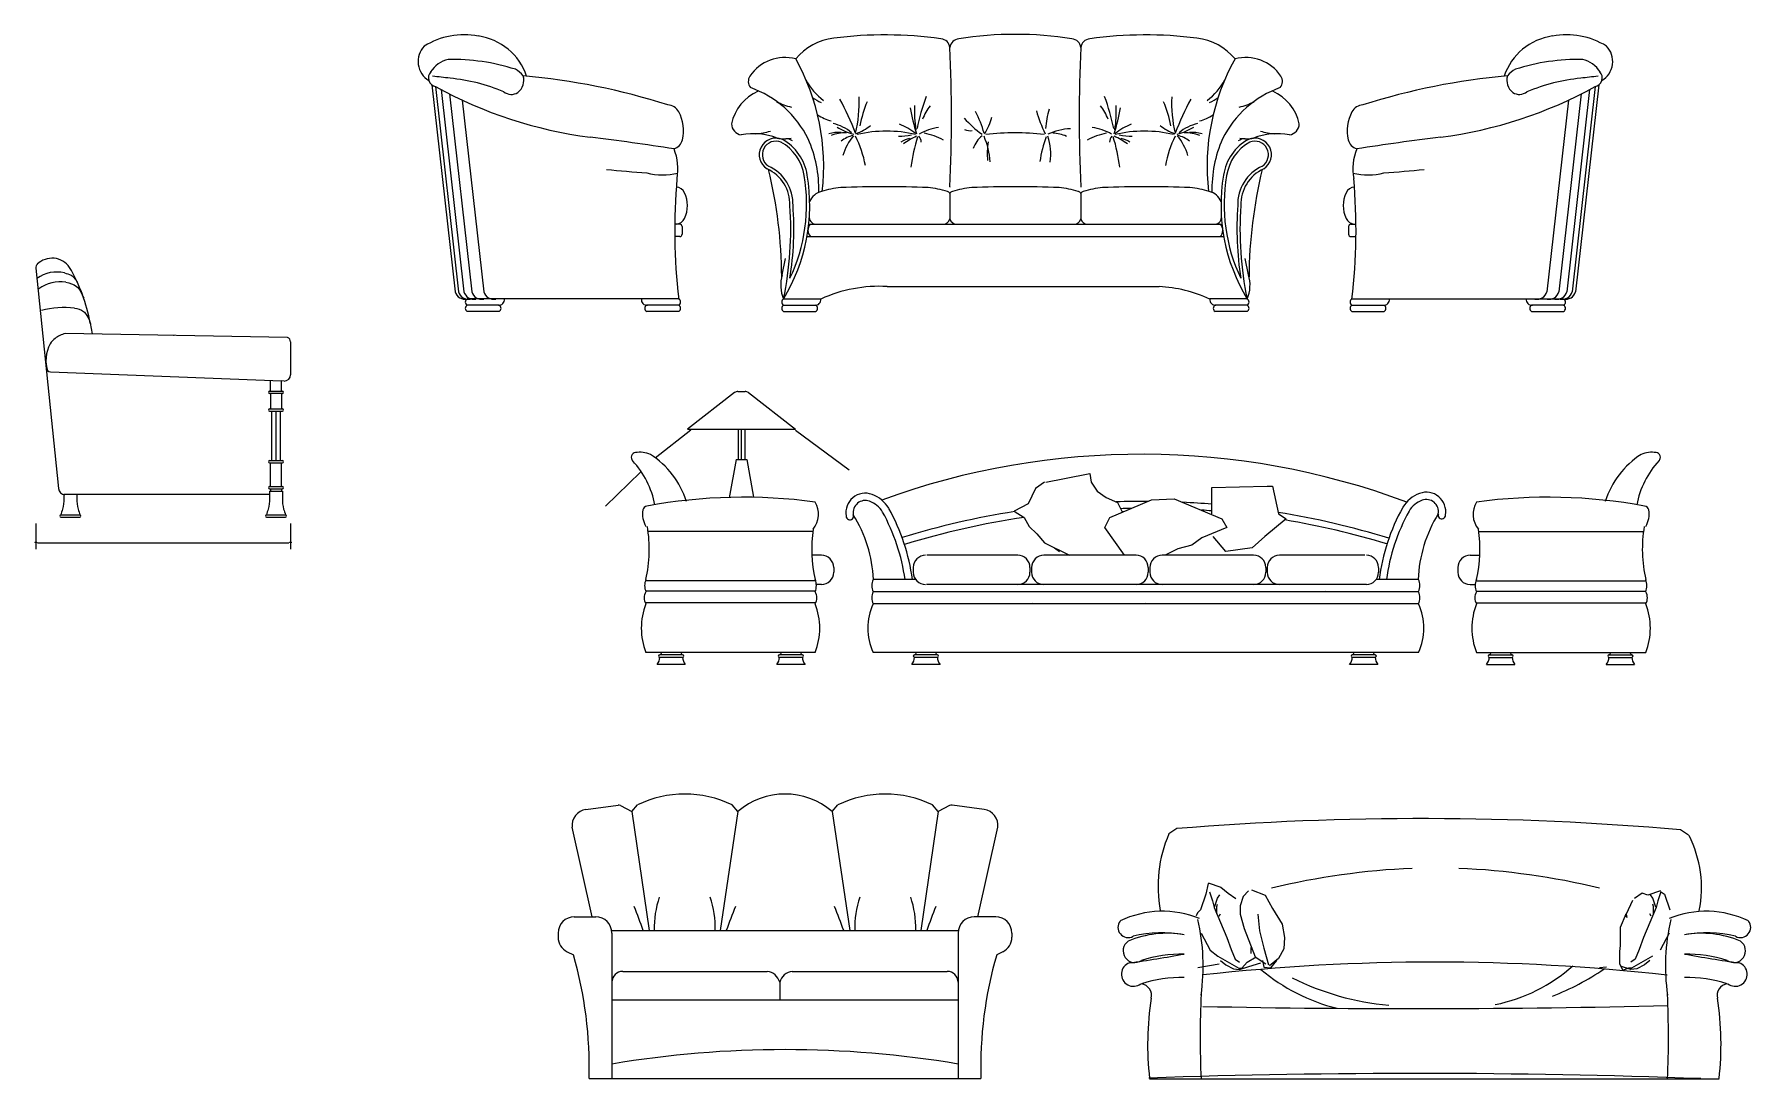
# Model space of a CAD drawing. Header units: inches. Extents: x 11.4 to 53.9, y 10.8 to 35.6.
# Drawn here: x 17.88 to 24.24, y 14.4 to 18.27 of the extents above; entities that cross this region are included whole.
import ezdxf

# ---------------------------------------------------------------- set-up
doc = ezdxf.new("R2010")
doc.units = ezdxf.units.IN
doc.header["$MEASUREMENT"] = 0
doc.layers.add('02', color=2, linetype='Continuous')
doc.layers.add('1', color=1, linetype='Continuous')

msp = doc.modelspace()

# ---------------------------------------------------------------- linework, layer by layer
at = {"layer": '02'}
for p, q in [((19.3544, 18.0838), (19.4409, 17.3173)), ((19.3677, 18.0772), (19.4536, 17.3173)), ((19.3889, 18.066), (19.4734, 17.3173)), ((23.6438, 18.066), (23.5592, 17.3173)), ((23.6649, 18.0772), (23.5791, 17.3173)), ((23.6783, 18.0838), (23.5917, 17.3173)), ((19.4196, 18.0501), (19.5023, 17.3173)), ((19.4673, 18.0269), (19.5475, 17.3173)), ((23.5653, 18.0269), (23.4852, 17.3173)), ((23.6131, 18.0501), (23.5303, 17.3173)), ((21.2738, 17.7064), (21.2738, 17.7045)), ((21.2738, 17.6809), (21.2738, 17.5874)), ((21.7589, 17.7064), (21.7589, 17.7045)), ((21.7589, 17.6809), (21.7589, 17.5874)), ((20.2727, 17.5678), (20.2544, 17.5678)), ((20.2819, 17.5585), (20.2819, 17.5308)), ((20.7561, 17.5678), (22.2766, 17.5678)), ((22.7507, 17.5585), (22.7507, 17.5308)), ((22.76, 17.5678), (22.7783, 17.5678)), ((20.2727, 17.5216), (20.2544, 17.5216)), ((20.7441, 17.5216), (22.2886, 17.5216)), ((22.76, 17.5216), (22.7783, 17.5216)), ((20.6524, 17.3803), (20.6644, 17.4403)), ((22.3803, 17.3803), (22.3683, 17.4403)), ((21.0416, 17.3368), (22.0488, 17.3368)), ((20.2691, 17.2906), (19.4852, 17.2906)), ((19.6039, 17.2675), (19.4852, 17.2675)), ((19.6039, 17.2444), (19.4852, 17.2444)), ((20.2691, 17.2675), (20.1504, 17.2675)), ((20.2691, 17.2444), (20.1504, 17.2444)), ((20.6575, 17.2906), (20.7961, 17.2906)), ((20.6575, 17.2675), (20.7763, 17.2675)), ((20.6575, 17.2444), (20.7763, 17.2444)), ((22.3751, 17.2906), (22.2365, 17.2906)), ((22.3751, 17.2675), (22.2564, 17.2675)), ((22.3751, 17.2444), (22.2564, 17.2444)), ((22.7635, 17.2906), (23.5475, 17.2906)), ((22.7635, 17.2675), (22.8822, 17.2675)), ((22.7635, 17.2444), (22.8822, 17.2444)), ((23.5475, 17.2675), (23.4288, 17.2675)), ((23.4288, 17.2444), (23.5475, 17.2444)), ((20.4763, 16.9438), (20.3017, 16.8089)), ((20.4885, 16.9479), (20.5149, 16.9479)), ((20.5271, 16.9438), (20.7017, 16.8089)), ((20.3144, 16.8047), (20.1821, 16.7008)), ((20.3017, 16.8089), (20.7017, 16.8089)), ((20.4907, 16.6959), (20.4907, 16.8089)), ((20.5017, 16.6959), (20.5017, 16.8089)), ((20.5157, 16.6959), (20.5157, 16.8089)), ((20.7018, 16.8047), (20.9006, 16.6583)), ((20.4817, 16.6959), (20.4566, 16.5536)), ((20.4817, 16.6959), (20.5217, 16.6959)), ((20.5217, 16.6959), (20.5463, 16.5561)), ((20.1272, 16.6497), (19.9983, 16.5233)), ((21.6239, 16.6117), (21.5913, 16.5884)), ((21.6286, 16.6117), (21.6986, 16.6256)), ((21.6986, 16.6256), (21.7919, 16.6443)), ((21.7919, 16.6443), (21.7966, 16.6117)), ((21.7966, 16.6117), (21.8199, 16.579)), ((22.2444, 16.593), (22.4497, 16.5977)), ((22.4497, 16.5977), (22.4684, 16.5977)), ((22.4684, 16.5977), (22.4917, 16.4952)), ((21.5913, 16.5884), (21.5633, 16.5324)), ((21.8199, 16.579), (21.8525, 16.5557)), ((21.8525, 16.5557), (21.8945, 16.5371)), ((21.8665, 16.4812), (22.0205, 16.5464)), ((21.8945, 16.5371), (21.9132, 16.4998)), ((22.0205, 16.5464), (22.1045, 16.5511)), ((22.1045, 16.5511), (22.2818, 16.4765)), ((22.2444, 16.4952), (22.2444, 16.593)), ((21.5633, 16.5324), (21.512, 16.5045)), ((21.512, 16.5045), (21.5493, 16.4812)), ((21.5493, 16.4812), (21.5679, 16.4486)), ((21.8479, 16.4439), (21.8665, 16.4812)), ((21.908, 16.4958), (21.908, 16.4958)), ((22.2818, 16.4765), (22.3004, 16.4439)), ((22.5197, 16.4765), (22.4404, 16.4113)), ((22.4917, 16.4952), (22.5197, 16.4765)), ((23.0865, 16.4908), (23.0865, 16.4908)), ((23.1099, 16.5122), (23.1099, 16.5122)), ((20.7663, 16.4301), (20.155, 16.4301)), ((21.5679, 16.4486), (21.5959, 16.4206)), ((21.5959, 16.4206), (21.6239, 16.388)), ((21.9203, 16.3414), (21.8479, 16.4439)), ((22.2071, 16.4066), (22.1698, 16.3787)), ((22.3004, 16.4439), (22.2071, 16.4066)), ((22.2958, 16.3554), (22.2491, 16.4113)), ((22.4404, 16.4113), (22.3937, 16.3693)), ((23.233, 16.4301), (23.8442, 16.4301)), ((21.6239, 16.388), (21.7172, 16.3414)), ((21.6613, 16.3693), (21.6799, 16.3554)), ((22.1185, 16.3647), (22.0718, 16.3414)), ((22.1698, 16.3787), (22.1185, 16.3647)), ((22.3937, 16.3693), (22.2958, 16.3554)), ((20.7979, 16.3414), (20.7624, 16.3414)), ((20.8432, 16.2964), (20.8432, 16.2784)), ((21.1383, 16.2964), (21.1383, 16.2784)), ((21.5253, 16.3414), (21.1878, 16.3414)), ((21.5703, 16.2964), (21.5703, 16.2784)), ((21.5766, 16.2964), (21.5766, 16.2784)), ((21.9636, 16.3414), (21.6216, 16.3414)), ((22.0086, 16.2964), (22.0086, 16.2784)), ((22.0149, 16.2964), (22.0149, 16.2784)), ((22.3983, 16.3414), (22.0599, 16.3414)), ((22.4442, 16.2964), (22.4442, 16.2784)), ((22.4496, 16.2964), (22.4496, 16.2784)), ((22.8114, 16.3414), (22.4946, 16.3414)), ((22.8618, 16.2955), (22.8618, 16.2775)), ((23.156, 16.2964), (23.156, 16.2784)), ((23.2013, 16.3414), (23.2368, 16.3414)), ((20.7786, 16.2473), (20.1459, 16.2473)), ((20.7982, 16.2334), (20.7789, 16.2334)), ((21.1473, 16.2514), (20.9889, 16.2514)), ((22.8168, 16.2334), (21.1869, 16.2334)), ((22.4283, 16.2415), (22.4283, 16.2415)), ((22.4944, 16.2328), (22.4944, 16.2328)), ((23.0103, 16.2514), (22.8528, 16.2514)), ((23.201, 16.2334), (23.2204, 16.2334)), ((23.2206, 16.2473), (23.8533, 16.2473)), ((20.7765, 16.1651), (20.1454, 16.1651)), ((20.7754, 16.2086), (20.1466, 16.2086)), ((23.0103, 16.2064), (20.9889, 16.2064)), ((23.0103, 16.1614), (20.9889, 16.1614)), ((21.5801, 16.1683), (21.5801, 16.1683)), ((21.9996, 16.1683), (21.9996, 16.1683)), ((22.6669, 16.21), (22.6669, 16.21)), ((23.0088, 16.165), (23.0088, 16.165)), ((23.2227, 16.1651), (23.8538, 16.1651)), ((23.2238, 16.2086), (23.8527, 16.2086)), ((20.7808, 16.1422), (20.7808, 16.1422)), ((23.2185, 16.1422), (23.2185, 16.1422)), ((20.7745, 15.9814), (20.1474, 15.9814)), ((20.2836, 15.9724), (20.199, 15.9724)), ((20.2836, 15.9634), (20.199, 15.9634)), ((20.7271, 15.9724), (20.6425, 15.9724)), ((20.7271, 15.9634), (20.6425, 15.9634)), ((23.0103, 15.9814), (20.9889, 15.9814)), ((21.2274, 15.9724), (21.1428, 15.9724)), ((21.2274, 15.9634), (21.1428, 15.9634)), ((22.8492, 15.9724), (22.7646, 15.9724)), ((22.8492, 15.9634), (22.7646, 15.9634)), ((23.2247, 15.9814), (23.8518, 15.9814)), ((23.2721, 15.9724), (23.3567, 15.9724)), ((23.2721, 15.9634), (23.3567, 15.9634)), ((23.7156, 15.9724), (23.8002, 15.9724)), ((23.7156, 15.9634), (23.8002, 15.9634)), ((20.2935, 15.9364), (20.1891, 15.9364)), ((20.737, 15.9364), (20.6326, 15.9364)), ((21.2373, 15.9364), (21.1329, 15.9364)), ((22.8591, 15.9364), (22.7547, 15.9364)), ((23.2622, 15.9364), (23.3666, 15.9364)), ((23.7057, 15.9364), (23.8101, 15.9364)), ((19.9255, 15.3998), (20.0442, 15.416)), ((20.0533, 15.4143), (20.0948, 15.392)), ((20.0948, 15.392), (20.116, 15.4166)), ((20.0948, 15.392), (20.1602, 14.9518)), ((20.4882, 15.392), (20.4228, 14.9518)), ((20.4882, 15.392), (20.467, 15.4166)), ((20.8376, 15.392), (20.8587, 15.4166)), ((20.8376, 15.392), (20.9029, 14.9518)), ((21.2309, 15.392), (21.1655, 14.9518)), ((21.2309, 15.392), (21.2098, 15.4166)), ((21.2725, 15.4143), (21.2309, 15.392)), ((21.4003, 15.3998), (21.2816, 15.416)), ((19.948, 15.0023), (19.8739, 15.334)), ((21.3778, 15.0023), (21.4518, 15.334)), ((22.2219, 15.0869), (22.2025, 15.0286)), ((22.2302, 15.1257), (22.2219, 15.0869)), ((22.2302, 15.1285), (22.2775, 15.1119)), ((22.2358, 15.0952), (22.2469, 15.0619)), ((22.2539, 15.0383), (22.2652, 15.0721)), ((22.2652, 15.0721), (22.2737, 15.0834)), ((22.2775, 15.1119), (22.3052, 15.0897)), ((22.3052, 15.0897), (22.333, 15.0702)), ((22.3604, 15.0774), (22.3497, 15.0425)), ((22.3803, 15.0992), (22.3604, 15.0774)), ((22.3914, 15.1019), (22.4418, 15.0827)), ((22.4418, 15.0827), (22.4696, 15.0327)), ((23.8381, 15.0897), (23.8103, 15.0702)), ((23.8594, 15.0826), (23.8381, 15.0897)), ((23.9066, 15.0992), (23.8594, 15.0826)), ((23.8781, 15.0721), (23.8697, 15.0834)), ((23.8894, 15.0383), (23.8781, 15.0721)), ((23.9075, 15.0952), (23.8964, 15.0619)), ((23.9066, 15.0965), (23.9214, 15.0869)), ((23.9214, 15.0869), (23.9409, 15.0286)), ((22.1914, 15.0175), (22.1858, 15.0064)), ((22.2025, 15.0286), (22.1914, 15.0175)), ((22.2469, 15.0619), (22.2525, 15.0369)), ((22.2525, 15.0369), (22.2997, 14.9259)), ((22.2624, 15.0411), (22.2652, 15.0496)), ((22.2624, 15.013), (22.2624, 15.0411)), ((22.2708, 15.0045), (22.2765, 15.013)), ((22.3497, 15.0425), (22.3497, 15.0119)), ((22.3497, 15.0119), (22.3636, 14.9592)), ((22.4151, 15.0117), (22.4203, 14.951)), ((22.4696, 15.0327), (22.5052, 14.9758)), ((23.7778, 15.0118), (23.757, 14.9625)), ((23.7816, 15.0004), (23.7778, 15.0118)), ((23.8024, 15.0629), (23.7797, 15.0118)), ((23.7797, 15.0118), (23.7816, 15.0004)), ((23.8909, 15.0369), (23.8436, 14.9259)), ((23.8725, 15.0045), (23.8668, 15.013)), ((23.8809, 15.0411), (23.8781, 15.0496)), ((23.8809, 15.013), (23.8809, 15.0411)), ((23.8964, 15.0619), (23.8909, 15.0369)), ((19.8823, 15.0023), (19.9616, 15.0023)), ((20.0216, 14.9518), (21.3041, 14.9518)), ((21.4435, 15.0023), (21.3641, 15.0023)), ((22.1858, 15.0064), (22.1858, 15.0064)), ((22.3636, 14.9592), (22.4052, 14.8537)), ((22.4203, 14.951), (22.4372, 14.8861)), ((22.5052, 14.9758), (22.5136, 14.9259)), ((23.757, 14.9625), (23.757, 14.8963)), ((19.8223, 14.9423), (19.8223, 14.9269)), ((20.0216, 14.9423), (20.0216, 14.4041)), ((21.3041, 14.9423), (21.3041, 14.4041)), ((21.5035, 14.9423), (21.5035, 14.9269)), ((22.2052, 14.9425), (22.2386, 14.8787)), ((22.2997, 14.9259), (22.3164, 14.8815)), ((22.3164, 14.8815), (22.3302, 14.8454)), ((22.3893, 14.889), (22.3893, 14.8664)), ((22.4372, 14.8861), (22.4541, 14.8241)), ((22.5108, 14.8842), (22.4913, 14.8481)), ((22.5136, 14.9259), (22.5108, 14.8842)), ((23.757, 14.8963), (23.7551, 14.8736)), ((23.827, 14.8815), (23.8131, 14.8454)), ((23.8436, 14.9259), (23.827, 14.8815)), ((23.9381, 14.9425), (23.9047, 14.8787)), ((19.8554, 14.8732), (19.8787, 14.8616)), ((21.4703, 14.8732), (21.4471, 14.8616)), ((22.2708, 14.827), (22.1919, 14.8129)), ((22.2386, 14.8787), (22.2664, 14.8565)), ((22.2664, 14.8565), (22.3441, 14.8121)), ((22.2765, 14.8411), (22.2962, 14.8241)), ((22.2962, 14.8241), (22.3244, 14.8101)), ((22.3302, 14.8454), (22.3469, 14.8343)), ((22.347, 14.8072), (22.3808, 14.8185)), ((22.3552, 14.8121), (22.3747, 14.8343)), ((22.3747, 14.8343), (22.408, 14.8537)), ((22.3808, 14.8185), (22.4259, 14.8326)), ((22.4052, 14.8537), (22.4441, 14.8287)), ((22.4316, 14.8411), (22.4372, 14.8157)), ((22.4913, 14.8481), (22.458, 14.8204)), ((22.4626, 14.8129), (22.4851, 14.8411)), ((23.7551, 14.8736), (23.7551, 14.8281)), ((23.7551, 14.8281), (23.7664, 14.8054)), ((23.7964, 14.8072), (23.7625, 14.8185)), ((23.8131, 14.8454), (23.7964, 14.8343)), ((23.877, 14.8565), (23.7992, 14.8121)), ((23.8471, 14.8241), (23.8189, 14.8101)), ((23.8668, 14.8411), (23.8471, 14.8241)), ((20.0616, 14.8003), (20.5971, 14.8003)), ((20.6431, 14.7603), (20.6431, 14.6946)), ((20.6899, 14.8003), (21.2641, 14.8003)), ((22.3244, 14.8101), (22.347, 14.8072)), ((22.3441, 14.8121), (22.3552, 14.8121)), ((22.4372, 14.8157), (22.4626, 14.8129)), ((23.7061, 14.8157), (23.6807, 14.8129)), ((23.7664, 14.8054), (23.7892, 14.813)), ((23.7992, 14.8121), (23.7881, 14.8121)), ((23.8189, 14.8101), (23.7964, 14.8072)), ((20.0216, 14.6946), (21.3041, 14.6946)), ((19.9368, 14.4041), (21.389, 14.4041)), ((22.0135, 14.403), (24.1235, 14.403))]:
    msp.add_line(p, q, dxfattribs=at)
for centre, radius, start, end in [((19.4749, 17.986), 0.2833, 79.56236, 121.60254), ((19.4954, 18.0452), 0.2216, 18.60244, 82.00786), ((20.8677, 18.0442), 0.2137, 96.51176, 140.67994), ((21.0337, 16.789), 1.4797, 81.95631, 97.3873), ((21.2376, 18.218), 0.0363, 5.76145, 84.98176), ((21.3099, 18.218), 0.0363, 95.01824, 174.23855), ((21.5163, 16.9383), 1.3325, 80.95116, 99.04884), ((21.7227, 18.218), 0.0363, 5.76145, 84.98176), ((21.795, 18.218), 0.0363, 95.01824, 174.23855), ((21.9989, 16.789), 1.4797, 82.6127, 98.04369), ((22.1649, 18.0442), 0.2137, 39.32006, 83.48824), ((23.5373, 18.0452), 0.2216, 97.99214, 161.39756), ((23.5578, 17.986), 0.2833, 58.39746, 100.43764), ((19.3854, 18.1701), 0.0822, 135.91404, 239.35243), ((15.8116, 17.964), 5.4683, 357.2994, 2.7006), ((27.2211, 17.964), 5.4683, 177.2994, 182.7006), ((23.6472, 18.1701), 0.0822, 300.64757, 44.08596), ((19.3754, 18.1098), 0.0335, 138.17987, 258.16631), ((19.438, 18.0766), 0.1037, 103.07589, 148.02884), ((19.4303, 17.4143), 0.7636, 72.18872, 91.18263), ((19.6186, 18.0562), 0.0963, 39.11093, 61.98359), ((20.6626, 18.0277), 0.157, 75.30041, 145.76293), ((19.9934, 17.7823), 0.8128, 353.43276, 29.26379), ((23.0393, 17.7823), 0.8128, 150.73621, 186.56724), ((22.3701, 18.0277), 0.157, 34.23707, 104.69959), ((23.414, 18.0562), 0.0963, 118.01641, 140.88907), ((23.6024, 17.4143), 0.7636, 88.81737, 107.81128), ((23.5947, 18.0766), 0.1037, 31.97116, 76.92411), ((23.6572, 18.1098), 0.0335, 281.83369, 41.82013), ((18.899, 13.6962), 4.443, 83.24381, 84.08173), ((20.1466, 19.4887), 1.6119, 241.13671, 262.65966), ((19.3542, 17.4207), 0.6909, 67.30231, 84.39289), ((19.6368, 18.1015), 0.0586, 308.66358, 15.289), ((19.4766, 15.6505), 2.4759, 72.32107, 84.97787), ((20.6303, 17.9042), 0.1695, 113.40042, 167.98335), ((20.5637, 18.0961), 0.0368, 147.19208, 217.9977), ((20.4087, 17.7155), 0.3795, 26.29487, 70.60459), ((20.936, 18.2045), 0.2207, 207.60132, 233.89723), ((22.0966, 18.2045), 0.2207, 306.10277, 332.39868), ((22.624, 17.7155), 0.3795, 109.39541, 153.70513), ((22.4024, 17.9042), 0.1695, 12.01665, 66.59958), ((22.4689, 18.0961), 0.0368, 322.0023, 32.80792), ((23.5561, 15.6505), 2.4759, 95.02213, 107.67893), ((22.886, 19.4887), 1.6119, 277.34034, 298.86329), ((23.3959, 18.1015), 0.0586, 164.711, 231.33642), ((23.6785, 17.4207), 0.6909, 95.60711, 112.69769), ((24.1337, 13.6962), 4.443, 95.91827, 96.75619), ((19.6487, 18.0929), 0.0446, 231.18655, 303.61077), ((20.2255, 17.9597), 0.05, 29.05068, 86.52452), ((20.712, 18.1504), 0.151, 237.82211, 260.32253), ((20.8529, 18.1444), 0.1384, 230.58113, 246.02833), ((19.9714, 17.5464), 1.0178, 20.61079, 28.44232), ((20.4286, 18.019), 0.5089, 347.04136, 2.23422), ((21.3253, 17.8652), 0.3904, 156.45658, 170.10087), ((21.8025, 18.1113), 0.6849, 189.48597, 197.72589), ((21.5739, 17.9843), 0.4316, 176.98612, 188.92993), ((21.8693, 17.7813), 0.7309, 159.27412, 168.92388), ((21.3857, 17.8691), 0.2306, 143.52989, 157.78071), ((21.6469, 17.8691), 0.2306, 22.21929, 36.47011), ((21.1633, 17.7813), 0.7309, 11.07612, 20.72588), ((21.2301, 18.1113), 0.6849, 342.27411, 350.51403), ((21.4587, 17.9843), 0.4316, 351.07007, 3.01388), ((21.7074, 17.8652), 0.3904, 9.89913, 23.54342), ((22.604, 18.019), 0.5089, 177.76578, 192.95864), ((23.0613, 17.5464), 1.0178, 151.55768, 159.38921), ((22.1797, 18.1444), 0.1384, 293.97167, 309.41887), ((22.3206, 18.1504), 0.151, 279.67747, 302.17789), ((22.8072, 17.9597), 0.05, 93.47548, 150.94932), ((23.3839, 18.0929), 0.0446, 236.38923, 308.81345), ((20.1452, 17.9148), 0.1419, 345.72242, 29.15008), ((20.5078, 17.9411), 0.0434, 182.01397, 260.89006), ((20.876, 18.1086), 0.1641, 235.61938, 255.11564), ((20.811, 17.7928), 0.1504, 48.97463, 78.39024), ((20.8672, 18.067), 0.1744, 289.652, 310.1153), ((20.9699, 17.6677), 0.2949, 53.15864, 66.61587), ((21.6404, 18.242), 0.4216, 221.94642, 234.0312), ((21.0209, 17.8011), 0.3934, 15.26525, 27.86568), ((21.2319, 18.015), 0.204, 326.62906, 345.54577), ((22.1546, 18.1514), 0.5837, 196.29101, 205.21731), ((21.886, 17.9106), 0.2577, 161.25769, 177.51613), ((22.0628, 17.6677), 0.2949, 113.38413, 126.84136), ((22.1654, 18.067), 0.1744, 229.8847, 250.348), ((22.2217, 17.7928), 0.1504, 101.60976, 131.02537), ((22.1566, 18.1086), 0.1641, 284.88436, 304.38062), ((22.5248, 17.9411), 0.0434, 279.10994, 357.98603), ((22.8874, 17.9148), 0.1419, 150.84992, 194.27758), ((18.6875, 7.7445), 10.2226, 81.1987, 82.95828), ((20.2382, 17.8905), 0.0458, 287.05113, 346.53196), ((20.5471, 17.6641), 0.2386, 68.65863, 101.15856), ((20.5424, 18.1234), 0.2211, 273.12089, 287.45785), ((20.6289, 17.8249), 0.0617, 66.92427, 238.15475), ((20.6289, 17.8249), 0.0502, 66.92427, 238.15475), ((20.6595, 18.0157), 0.1318, 258.83516, 281.24928), ((20.5643, 17.7216), 0.1715, 8.71663, 60.99886), ((20.5643, 17.7216), 0.183, 8.71663, 60.99886), ((20.6654, 17.8408), 0.0433, 53.91176, 89.86181), ((20.3238, 17.6966), 0.4644, 358.59677, 23.74853), ((20.8631, 17.7815), 0.1264, 86.48577, 107.67051), ((20.8917, 17.73), 0.1763, 90.33049, 109.35112), ((20.9797, 18.1285), 0.2363, 238.30713, 254.45394), ((20.9415, 17.7842), 0.1152, 103.11588, 127.78984), ((21.0782, 17.7601), 0.2107, 140.14826, 162.72649), ((20.5742, 17.7147), 0.3927, 10.29482, 27.04168), ((21.0386, 17.4386), 0.4737, 76.78816, 103.21184), ((21.0932, 18.0676), 0.1737, 266.61255, 282.75487), ((21.1435, 17.7908), 0.0958, 101.46765, 122.11653), ((21.244, 17.6783), 0.2348, 113.63297, 127.43854), ((21.7391, 17.7061), 0.6138, 162.43782, 173.18665), ((21.1329, 17.8712), 0.0345, 1.15255, 41.7613), ((21.2549, 17.7404), 0.1866, 97.07351, 120.68213), ((21.1245, 17.6394), 0.2707, 62.30482, 78.46447), ((21.3502, 17.9747), 0.0609, 248.74342, 276.07433), ((21.4586, 17.8156), 0.1032, 129.61128, 161.93221), ((21.1373, 17.7803), 0.2863, 3.61928, 23.23712), ((21.515, 16.9937), 0.9125, 83.18647, 96.81353), ((21.6507, 17.8311), 0.2387, 170.0521, 186.50707), ((22.0179, 17.7455), 0.414, 159.37712, 172.46649), ((21.7346, 17.68), 0.2418, 93.32849, 114.05716), ((21.4404, 17.8259), 0.207, 352.21912, 18.9849), ((21.6524, 17.7792), 0.1255, 65.03373, 88.78838), ((21.9081, 17.6394), 0.2707, 101.53553, 117.69518), ((21.7778, 17.7404), 0.1866, 59.31787, 82.92649), ((21.8997, 17.8712), 0.0345, 138.2387, 178.84745), ((21.2935, 17.7061), 0.6138, 6.81335, 17.56218), ((21.7886, 17.6783), 0.2348, 52.56146, 66.36703), ((21.9941, 17.4386), 0.4737, 76.78816, 103.21184), ((21.9394, 18.0676), 0.1737, 257.24513, 273.38745), ((21.8892, 17.7908), 0.0958, 57.88347, 78.53235), ((22.4584, 17.7147), 0.3927, 152.95832, 169.70518), ((22.0529, 18.1285), 0.2363, 285.54606, 301.69287), ((21.9545, 17.7601), 0.2107, 17.27351, 39.85174), ((22.0912, 17.7842), 0.1152, 52.21016, 76.88412), ((22.141, 17.73), 0.1763, 70.64888, 89.66951), ((22.1695, 17.7815), 0.1264, 72.32949, 93.51423), ((22.7088, 17.6966), 0.4644, 156.25147, 181.40323), ((22.4683, 17.7216), 0.183, 119.00114, 171.28337), ((22.4683, 17.7216), 0.1715, 119.00114, 171.28337), ((22.3673, 17.8408), 0.0433, 90.13819, 126.08824), ((22.3732, 18.0157), 0.1318, 258.75072, 281.16484), ((22.4038, 17.8249), 0.0617, 301.84525, 113.07573), ((22.4038, 17.8249), 0.0502, 301.84525, 113.07573), ((22.4855, 17.6641), 0.2386, 78.84144, 111.34137), ((22.4903, 18.1234), 0.2211, 252.54215, 266.87911), ((22.7944, 17.8905), 0.0458, 193.46804, 252.94887), ((24.3452, 7.7445), 10.2226, 97.04172, 98.8013), ((20.0712, 17.773), 0.1949, 349.33342, 22.2133), ((22.9614, 17.773), 0.1949, 157.7867, 190.66658), ((20.4379, 22.1689), 4.4202, 264.33428, 266.27782), ((20.21, 17.9693), 0.2194, 254.37712, 284.62532), ((20.5376, 17.6415), 0.1435, 358.11559, 65.83822), ((20.5376, 17.6415), 0.155, 358.11559, 65.83822), ((18.919, 17.3627), 1.7316, 0.35056, 13.5968), ((20.0792, 17.6389), 0.6751, 328.93835, 9.41418), ((20.1036, 17.6408), 0.6392, 334.66416, 9.61828), ((22.9534, 17.6389), 0.6751, 170.58582, 211.06165), ((22.929, 17.6408), 0.6392, 170.38172, 205.33584), ((22.4951, 17.6415), 0.155, 114.16178, 181.88441), ((22.4951, 17.6415), 0.1435, 114.16178, 181.88441), ((24.1137, 17.3627), 1.7316, 166.4032, 179.64944), ((22.8226, 17.9693), 0.2194, 255.37468, 285.62288), ((22.5948, 22.1689), 4.4202, 273.72218, 275.66572), ((22.4364, 17.5448), 2.1822, 174.94865, 186.69149), ((20.2575, 17.6688), 0.0366, 24.25806, 85.7662), ((20.1914, 17.6365), 0.1101, 334.54337, 25.45663), ((20.8134, 17.6248), 0.0655, 103.70864, 155.68439), ((20.9077, 17.3395), 0.3658, 96.01665, 107.46908), ((21.0312, 13.4299), 4.2764, 87.8313, 92.1687), ((21.1547, 17.3395), 0.3658, 72.53092, 83.98335), ((21.2625, 17.6765), 0.0121, 21.26214, 80.24628), ((21.2851, 17.6765), 0.0121, 99.75372, 158.73786), ((21.3928, 17.3395), 0.3658, 96.01665, 107.46908), ((21.5163, 13.4299), 4.2764, 87.8313, 92.1687), ((21.6398, 17.3395), 0.3658, 72.53092, 83.98335), ((21.7476, 17.6765), 0.0121, 21.26214, 80.24628), ((21.7702, 17.6765), 0.0121, 99.75372, 158.73786), ((21.8779, 17.3395), 0.3658, 96.01665, 107.46908), ((22.0014, 13.4299), 4.2764, 87.8313, 92.1687), ((22.1249, 17.3395), 0.3658, 72.53092, 83.98335), ((22.2192, 17.6248), 0.0655, 24.31561, 76.29136), ((22.8412, 17.6365), 0.1101, 154.54337, 205.45663), ((22.7752, 17.6688), 0.0366, 94.2338, 155.74194), ((20.5962, 17.5448), 2.1822, 353.30851, 5.05135), ((19.4154, 17.5487), 1.2687, 348.26171, 3.98468), ((19.4994, 17.5516), 1.1962, 351.1359, 4.11915), ((23.5333, 17.5516), 1.1962, 175.88085, 188.8641), ((23.6172, 17.5487), 1.2687, 176.01532, 191.73829), ((20.2575, 17.6042), 0.0366, 274.2338, 335.74194), ((20.2727, 17.5585), 0.00924, 0, 90), ((20.7827, 17.5452), 0.0349, 139.7665, 222.81117), ((20.7786, 17.5934), 0.0259, 181.33988, 276.95957), ((21.2486, 17.5934), 0.0259, 263.04043, 346.53448), ((21.2989, 17.5934), 0.0259, 193.46552, 276.95957), ((21.7337, 17.5934), 0.0259, 263.04043, 346.53448), ((21.784, 17.5934), 0.0259, 193.46552, 276.95957), ((22.254, 17.5934), 0.0259, 263.04043, 358.66012), ((22.25, 17.5452), 0.0349, 317.18883, 40.2335), ((22.7752, 17.6042), 0.0366, 204.25806, 265.7662), ((22.76, 17.5585), 0.00924, 90, 180), ((20.2727, 17.5308), 0.00924, 270, 0), ((22.76, 17.5308), 0.00924, 180, 270), ((20.7795, 17.3426), 0.1326, 163.46868, 203.10471), ((22.2532, 17.3426), 0.1326, 336.89529, 16.53132), ((19.4769, 17.3268), 0.0372, 194.82226, 282.89396), ((19.4895, 17.3268), 0.0372, 194.82226, 282.89396), ((19.5094, 17.3268), 0.0372, 194.82226, 282.89396), ((19.5383, 17.3268), 0.0372, 194.82226, 282.89396), ((19.5834, 17.3268), 0.0372, 194.82226, 282.89396), ((21.0121, 16.8183), 0.5193, 86.74734, 114.5736), ((22.0212, 16.82), 0.5175, 65.40691, 86.93538), ((23.4492, 17.3268), 0.0372, 257.10604, 345.17774), ((23.4944, 17.3268), 0.0372, 257.10604, 345.17774), ((23.5233, 17.3268), 0.0372, 257.10604, 345.17774), ((23.5431, 17.3268), 0.0372, 257.10604, 345.17774), ((23.5558, 17.3268), 0.0372, 257.10604, 345.17774), ((19.4913, 17.279), 0.0131, 117.82011, 242.17989), ((19.4913, 17.2559), 0.0131, 117.82011, 242.17989), ((19.6024, 17.2888), 0.0214, 266.04329, 4.5904), ((19.5978, 17.2559), 0.0131, 297.82011, 62.17989), ((20.1519, 17.2888), 0.0214, 175.4096, 273.95671), ((20.1565, 17.2559), 0.0131, 117.82011, 242.17989), ((20.263, 17.279), 0.0131, 297.82011, 62.17989), ((20.263, 17.2559), 0.0131, 297.82011, 62.17989), ((20.6636, 17.279), 0.0131, 117.82011, 242.17989), ((20.6636, 17.2559), 0.0131, 117.82011, 242.17989), ((20.7748, 17.2888), 0.0214, 266.04329, 4.5904), ((20.7702, 17.2559), 0.0131, 297.82011, 62.17989), ((22.2579, 17.2888), 0.0214, 175.4096, 273.95671), ((22.2625, 17.2559), 0.0131, 117.82011, 242.17989), ((22.369, 17.279), 0.0131, 297.82011, 62.17989), ((22.369, 17.2559), 0.0131, 297.82011, 62.17989), ((22.7696, 17.279), 0.0131, 117.82011, 242.17989), ((22.7696, 17.2559), 0.0131, 117.82011, 242.17989), ((22.8808, 17.2888), 0.0214, 266.04329, 4.5904), ((22.8761, 17.2559), 0.0131, 297.82011, 62.17989), ((23.4302, 17.2888), 0.0214, 175.4096, 273.95671), ((23.4349, 17.2559), 0.0131, 117.82011, 242.17989), ((23.5414, 17.279), 0.0131, 297.82011, 62.17989), ((23.5414, 17.2559), 0.0131, 297.82011, 62.17989), ((20.4885, 16.9279), 0.02, 90, 127.67612), ((20.5149, 16.9279), 0.02, 52.32388, 90), ((20.1112, 16.7041), 0.018, 98.29854, 222.97848), ((19.857, 16.4673), 0.3294, 10.56959, 42.97848), ((20.1239, 16.6169), 0.1061, 67.46075, 98.29854), ((19.9872, 16.4415), 0.3259, 17.76458, 57.03543), ((21.9832, 13.9026), 2.8131, 69.54828, 109.99721), ((24.012, 16.4415), 0.3259, 122.96457, 162.23542), ((24.1422, 16.4673), 0.3294, 137.02152, 169.43041), ((23.8754, 16.6169), 0.1061, 81.70146, 112.53925), ((23.8881, 16.7041), 0.018, 317.02152, 81.70146), ((20.5091, 14.5894), 1.967, 82.24322, 100.47357), ((20.7005, 16.4935), 0.0866, 320.58333, 31.29553), ((20.9603, 16.4994), 0.072, 69.57516, 189.8086), ((20.9603, 16.4994), 0.045, 69.57516, 189.8086), ((20.9427, 16.4521), 0.0955, 31.24243, 69.57516), ((20.9427, 16.4521), 0.1225, 31.24243, 69.57516), ((21.9934, 13.4657), 3.0752, 89.74282, 91.92721), ((21.9934, 13.4657), 3.0752, 85.31824, 87.32844), ((23.0566, 16.4557), 0.1225, 110.42484, 148.75757), ((23.0566, 16.4557), 0.0955, 110.42484, 148.75757), ((23.0389, 16.503), 0.072, 350.1914, 110.42484), ((23.0389, 16.503), 0.045, 350.1914, 110.42484), ((23.2987, 16.4935), 0.0866, 148.70447, 219.41667), ((23.4902, 14.5894), 1.967, 79.52643, 97.75678), ((20.2215, 16.4935), 0.0866, 169.5925, 211.29553), ((20.154, 16.5059), 0.018, 97.93567, 169.5925), ((20.9032, 16.4865), 0.0138, 177.28428, 22.33293), ((20.4952, 16.2297), 0.4957, 2.51008, 31.91114), ((20.3928, 16.1522), 0.7217, 7.90196, 28.95618), ((20.3928, 16.1522), 0.7487, 7.61528, 28.95618), ((21.9934, 13.4657), 3.0752, 98.97024, 106.95271), ((22.0022, 13.4401), 3.0752, 98.48328, 106.95271), ((22.0022, 13.4401), 3.0752, 91.05033, 91.78871), ((22.0081, 14.4133), 2.0907, 92.54127, 92.62699), ((22.0022, 13.4401), 3.0752, 85.48158, 86.20734), ((21.9934, 13.4657), 3.0752, 72.85289, 80.69769), ((22.0022, 13.4401), 3.0752, 73.15869, 80.40838), ((23.6064, 16.1558), 0.7487, 151.04382, 172.66256), ((23.6064, 16.1558), 0.7217, 151.04382, 172.38647), ((23.5041, 16.2333), 0.4957, 148.08886, 177.90635), ((23.0961, 16.4901), 0.0138, 157.66707, 2.71572), ((23.8453, 16.5059), 0.018, 10.4075, 82.06433), ((23.7778, 16.4935), 0.0866, 328.70447, 10.4075), ((19.6515, 16.3639), 0.5085, 347.21901, 9.57632), ((21.2705, 16.3639), 0.5085, 171.56513, 192.78099), ((22.7288, 16.3639), 0.5085, 347.21901, 8.43487), ((24.3477, 16.3639), 0.5085, 170.42368, 192.78099), ((20.7982, 16.2964), 0.045, 0, 90.00051), ((21.1833, 16.2964), 0.045, 90, 180), ((21.5253, 16.2964), 0.045, 0, 90.00051), ((21.6216, 16.2964), 0.045, 89.99945, 180), ((21.9636, 16.2964), 0.045, 0, 90.00051), ((22.0599, 16.2964), 0.045, 89.99945, 180), ((22.3992, 16.2964), 0.045, 0, 90), ((22.4946, 16.2964), 0.045, 90, 180), ((22.8168, 16.2964), 0.045, 0, 90), ((23.201, 16.2964), 0.045, 89.99949, 180), ((20.2014, 16.2289), 0.0585, 157.38014, 202.61986), ((20.7205, 16.2289), 0.0585, 337.38014, 22.61986), ((20.7982, 16.2784), 0.045, 270, 0), ((21.0428, 16.2289), 0.0584, 157.34618, 202.65382), ((21.1833, 16.2784), 0.045, 180, 270), ((21.5253, 16.2784), 0.045, 270, 0), ((21.6216, 16.2784), 0.045, 180, 270), ((21.9636, 16.2784), 0.045, 270, 0), ((22.0599, 16.2784), 0.045, 180, 270), ((22.3992, 16.2784), 0.045, 270, 0), ((22.4946, 16.2784), 0.045, 180, 270), ((22.8168, 16.2784), 0.045, 270, 0), ((22.9564, 16.2298), 0.0584, 337.34618, 22.65382), ((23.201, 16.2784), 0.045, 180, 270), ((23.2787, 16.2289), 0.0585, 157.38014, 202.61986), ((23.7978, 16.2289), 0.0585, 337.38014, 22.61986), ((20.3754, 16.0714), 0.245, 158.45157, 201.54843), ((20.1844, 16.1839), 0.0433, 148.67131, 211.32869), ((20.7376, 16.1839), 0.0433, 328.67131, 31.32869), ((20.5466, 16.0714), 0.245, 338.45157, 21.54843), ((21.1836, 16.0714), 0.2144, 155.18287, 204.81713), ((21.0428, 16.1839), 0.0584, 157.34618, 202.65382), ((22.9564, 16.1839), 0.0584, 337.34618, 22.65382), ((22.8157, 16.0714), 0.2144, 335.18287, 24.81713), ((23.4526, 16.0714), 0.245, 158.45157, 201.54843), ((23.2617, 16.1839), 0.0433, 148.67131, 211.32869), ((23.8148, 16.1839), 0.0433, 328.67131, 31.32869), ((23.6239, 16.0714), 0.245, 338.45157, 21.54843), ((20.1493, 15.9663), 0.0499, 323.10114, 356.62625), ((20.199, 15.9679), 0.0045, 90, 270), ((20.1846, 15.9913), 0.0238, 307.30395, 335.37644), ((20.298, 15.9913), 0.0238, 204.62356, 232.69605), ((20.2836, 15.9679), 0.0045, 270, 90), ((20.3334, 15.9663), 0.0499, 183.37375, 216.89886), ((20.5928, 15.9663), 0.0499, 323.10114, 356.62625), ((20.6425, 15.9679), 0.0045, 90, 270), ((20.6281, 15.9913), 0.0238, 307.30395, 335.37644), ((20.7415, 15.9913), 0.0238, 204.62356, 232.69605), ((20.7271, 15.9679), 0.0045, 270, 90), ((20.7769, 15.9663), 0.0499, 183.37375, 216.89886), ((21.0931, 15.9663), 0.0499, 323.10114, 356.62625), ((21.1428, 15.9679), 0.0045, 90, 270), ((21.1284, 15.9913), 0.0238, 307.30395, 335.37644), ((21.2418, 15.9913), 0.0238, 204.62356, 232.69605), ((21.2274, 15.9679), 0.0045, 270, 90), ((21.2772, 15.9663), 0.0499, 183.37375, 216.89886), ((22.7149, 15.9663), 0.0499, 323.10114, 356.62625), ((22.7646, 15.9679), 0.0045, 90, 270), ((22.7502, 15.9913), 0.0238, 307.30395, 335.37644), ((22.8636, 15.9913), 0.0238, 204.62356, 232.69605), ((22.8492, 15.9679), 0.0045, 270, 90), ((22.899, 15.9663), 0.0499, 183.37375, 216.89886), ((23.2223, 15.9663), 0.0499, 323.10114, 356.62625), ((23.2721, 15.9679), 0.0045, 90, 270), ((23.2577, 15.9913), 0.0238, 307.30395, 335.37644), ((23.3711, 15.9913), 0.0238, 204.62356, 232.69605), ((23.3567, 15.9679), 0.0045, 270, 90), ((23.4065, 15.9663), 0.0499, 183.37375, 216.89886), ((23.6658, 15.9663), 0.0499, 323.10114, 356.62625), ((23.7156, 15.9679), 0.0045, 90, 270), ((23.7012, 15.9913), 0.0238, 307.30395, 335.37644), ((23.8146, 15.9913), 0.0238, 204.62356, 232.69605), ((23.8002, 15.9679), 0.0045, 270, 90), ((23.85, 15.9663), 0.0499, 183.37375, 216.89886), ((20.2915, 15.0561), 0.401, 64.03999, 115.96001), ((20.6629, 15.1904), 0.2667, 49.08311, 130.91689), ((21.0342, 15.0561), 0.401, 64.03999, 115.96001), ((19.9336, 15.3404), 0.06, 97.74476, 186.12351), ((20.0462, 15.4011), 0.015, 61.71539, 97.74476), ((21.2796, 15.4011), 0.015, 82.25524, 118.28461), ((21.3922, 15.3404), 0.06, 353.87649, 82.25524), ((22.2814, 15.0464), 0.3281, 120.48684, 126.73164), ((23.0204, 4.2777), 11.0885, 85.03502, 94.68433), ((22.5304, 15.1159), 0.4855, 156.5176, 190.73439), ((23.8144, 15.0413), 0.3281, 53.26836, 59.51316), ((23.6325, 15.11), 0.426, 348.55033, 26.96306), ((23.1095, 12.4166), 2.7681, 92.53512, 103.45512), ((23.0366, 12.4166), 2.7681, 76.54488, 87.46488), ((20.5373, 14.9611), 0.359, 161.39636, 181.48554), ((20.0457, 14.9611), 0.359, 358.51446, 18.60364), ((21.2801, 14.9611), 0.359, 161.39636, 181.48554), ((20.7884, 14.9611), 0.359, 358.51446, 18.60364), ((17.5228, 14.0145), 2.7777, 19.71987, 21.67342), ((23.0602, 14.0145), 2.7777, 158.32658, 160.28013), ((18.2655, 14.0145), 2.7777, 19.71987, 21.67342), ((23.8029, 14.0145), 2.7777, 158.32658, 160.28013), ((22.0615, 14.6638), 0.3593, 67.56448, 115.92003), ((24.0755, 14.6638), 0.3593, 64.07997, 112.43552), ((19.8823, 14.9423), 0.06, 90, 180), ((19.9616, 14.9423), 0.06, 0, 90), ((21.3641, 14.9423), 0.06, 90, 180), ((21.4435, 14.9423), 0.06, 0, 90), ((21.9343, 14.9636), 0.0379, 142.01299, 298.22296), ((22.0608, 14.4967), 0.447, 79.54085, 104.06078), ((21.4393, 14.8204), 0.7729, 351.97817, 12.89779), ((24.6978, 14.8204), 0.7729, 167.10221, 188.02183), ((24.0762, 14.4967), 0.447, 75.93922, 100.45915), ((24.2027, 14.9636), 0.0379, 241.77704, 37.98701), ((19.8823, 14.9269), 0.06, 180, 243.45039), ((21.4435, 14.9269), 0.06, 296.54961, 0), ((21.9591, 14.8766), 0.0435, 124.72829, 304.54451), ((22.079, 14.5691), 0.3725, 80.26229, 112.84943), ((24.0581, 14.5691), 0.3725, 67.15057, 99.73771), ((24.178, 14.8766), 0.0435, 235.45549, 55.27171), ((18.4585, 14.4487), 1.479, 358.27121, 16.21082), ((22.8673, 14.4487), 1.479, 163.78918, 181.72879), ((21.9539, 14.7898), 0.0446, 109.46674, 307.16398), ((21.2437, 19.7769), 4.9937, 278.00378, 280.36285), ((22.1375, 14.3581), 0.5066, 89.49364, 107.6632), ((23.0691, 7.0797), 7.755, 83.62032, 96.35433), ((23.1747, 15.2769), 0.6111, 281.29938, 311.80231), ((23.9996, 14.3581), 0.5066, 72.3368, 90.50636), ((24.8934, 19.7769), 4.9937, 259.63715, 261.99622), ((24.1832, 14.7898), 0.0446, 232.83602, 70.53326), ((20.0616, 14.7603), 0.04, 90, 180), ((20.591, 14.7469), 0.0538, 14.49643, 83.46674), ((20.6959, 14.746), 0.0547, 96.23654, 164.79556), ((21.2641, 14.7603), 0.04, 0, 90), ((22.1375, 14.2716), 0.5066, 89.49364, 107.6632), ((21.9771, 14.711), 0.0438, 346.19926, 81.21169), ((22.8825, 15.3549), 0.713, 230.18419, 255.83433), ((22.9951, 15.6946), 1.0243, 243.71485, 264.65125), ((23.1633, 15.5923), 0.9478, 291.1908, 304.28854), ((23.9996, 14.2716), 0.5066, 72.3368, 90.50636), ((24.16, 14.711), 0.0438, 98.78831, 193.80074), ((23.1254, 14.5293), 1.119, 171.19248, 186.47725), ((25.8022, 14.5544), 3.6012, 177.43639, 182.40951), ((20.3348, 14.5544), 3.6012, 357.59049, 2.56361), ((23.0117, 14.5293), 1.119, 353.52275, 8.80752), ((22.9974, 53.4631), 38.8006, 268.83834, 271.3832), ((20.6629, 10.619), 3.8915, 80.51542, 99.48458), ((23.0015, -14.2577), 28.6801, 87.89381, 91.97981)]:
    msp.add_arc(centre, radius, start, end, dxfattribs=at)
at = {"layer": '1'}
for p, q in [((17.8875, 17.4051), (17.9708, 16.5882)), ((18.089, 17.2007), (18.0957, 17.1612)), ((18.8194, 17.1484), (17.9953, 17.163)), ((18.8309, 17.1316), (18.8309, 17.0098)), ((17.9417, 17.0203), (18.7975, 16.9869)), ((18.7561, 16.949), (18.7561, 16.9883)), ((18.7975, 16.949), (18.7975, 16.9869)), ((18.8074, 16.9863), (18.7975, 16.9869)), ((18.753, 16.949), (18.8006, 16.949)), ((18.8006, 16.9405), (18.753, 16.9405)), ((18.7561, 16.9405), (18.7561, 16.8836)), ((18.7975, 16.9405), (18.7975, 16.8836)), ((18.753, 16.8836), (18.8006, 16.8836)), ((18.753, 16.8751), (18.8006, 16.8751)), ((18.7606, 16.8751), (18.7606, 16.6924)), ((18.7767, 16.8751), (18.7767, 16.6924)), ((18.7927, 16.8751), (18.7927, 16.6924)), ((18.753, 16.6924), (18.8006, 16.6924)), ((18.753, 16.6839), (18.8006, 16.6839)), ((18.7561, 16.5965), (18.7561, 16.6839)), ((18.7975, 16.5965), (18.7975, 16.6839)), ((18.7531, 16.5665), (17.9913, 16.5665)), ((18.753, 16.5965), (18.8006, 16.5965)), ((18.753, 16.588), (18.8006, 16.588)), ((18.753, 16.5787), (18.8006, 16.5787)), ((18.7561, 16.588), (18.7561, 16.5787)), ((18.7975, 16.588), (18.7975, 16.5787)), ((17.9803, 16.4907), (18.05, 16.4907)), ((17.9803, 16.4822), (18.05, 16.4822)), ((18.742, 16.4907), (18.8117, 16.4907)), ((18.742, 16.4822), (18.8117, 16.4822)), ((17.8874, 16.459), (17.8874, 16.3639)), ((18.8309, 16.459), (18.8309, 16.3639)), ((17.8932, 16.3871), (18.8251, 16.3871))]:
    msp.add_line(p, q, dxfattribs=at)
at = {"layer": '1', "const_width": 0.0058}
msp.add_lwpolyline([(17.8903, 16.3871, 1), (17.8845, 16.3871, 1)], format="xyb", dxfattribs=at)
at = {"layer": '1'}
msp.add_lwpolyline([(18.8338, 16.3871, 0.0058, 0.0058, 1), (18.828, 16.3871, 0, 0, 0)], format="xyseb", dxfattribs=at)
for centre, radius, start, end in [((17.9474, 17.3633), 0.0784, 34.57398, 134.17072), ((17.9051, 17.4069), 0.0176, 134.17072, 185.82228), ((17.9648, 17.2667), 0.1239, 76.44456, 126.27672), ((17.4675, 17.0876), 0.6317, 10.31287, 30.456), ((17.9793, 17.2138), 0.1403, 82.13592, 125.24083), ((17.9927, 16.9401), 0.319, 83.15188, 105.45387), ((18.051, 17.0629), 0.1266, 150.77211, 199.01129), ((18.0027, 17.0868), 0.0727, 127.35055, 148.60704), ((18.0282, 17.0515), 0.1162, 106.41758, 126.80785), ((18.2687, 16.5903), 0.5801, 76.98673, 77.15223), ((18.8125, 17.1314), 0.0184, 0.75674, 68.02625), ((17.9427, 17.0379), 0.0176, 185.82228, 266.80901), ((18.8074, 17.0098), 0.0235, 270, 0), ((18.753, 16.9447), 0.00427, 90, 270), ((18.8006, 16.9447), 0.00427, 270, 90), ((18.753, 16.8794), 0.00427, 90, 270), ((18.8006, 16.8794), 0.00427, 270, 90), ((18.753, 16.6881), 0.00427, 90, 270), ((18.8006, 16.6881), 0.00427, 270, 90), ((17.9943, 16.59), 0.0235, 184.33445, 270), ((18.753, 16.5922), 0.00427, 90, 270), ((18.8006, 16.5922), 0.00427, 270, 90), ((17.9803, 16.4864), 0.00427, 90, 270), ((18.05, 16.4864), 0.00427, 270, 90), ((18.742, 16.4865), 0.00427, 90, 270), ((18.8117, 16.4865), 0.00427, 270, 90)]:
    msp.add_arc(centre, radius, start, end, dxfattribs=at)
for points, knots in [([(17.9938, 17.3871), (18.0022, 17.385), (18.0242, 17.3796), (18.0362, 17.3606), (18.043, 17.348)], [0, 0, 0, 0, 2.154117, 5.58462, 5.58462, 5.58462, 5.58462]), ([(18.0307, 17.2569), (18.0427, 17.2543), (18.0614, 17.2503), (18.0851, 17.2186), (18.0918, 17.1928), (18.089, 17.2007)], [0, 0, 0, 0, 2.999766, 4.675249, 9.752709, 9.752709, 9.752709, 9.752709]), ([(17.9913, 16.5667), (17.9913, 16.5619), (17.9912, 16.5438), (17.9899, 16.5179), (17.9812, 16.4981), (17.9801, 16.4907)], [1.704523, 1.704523, 1.704523, 1.704523, 2.923119, 6.332426, 8.266338, 8.266338, 8.266338, 8.266338]), ([(18.0388, 16.5665), (18.0388, 16.5618), (18.0389, 16.5437), (18.0402, 16.5179), (18.049, 16.4981), (18.05, 16.4907)], [1.719921, 1.719921, 1.719921, 1.719921, 2.923119, 6.332426, 8.26611, 8.26611, 8.26611, 8.26611]), ([(18.7531, 16.5787), (18.7531, 16.5699), (18.7531, 16.5478), (18.7516, 16.5179), (18.7429, 16.4982), (18.7419, 16.4907)], [0.686371, 0.686371, 0.686371, 0.686371, 2.923119, 6.332426, 8.266338, 8.266338, 8.266338, 8.266338]), ([(18.8006, 16.5787), (18.8005, 16.5699), (18.8005, 16.5478), (18.802, 16.5179), (18.8107, 16.4982), (18.8117, 16.4907)], [0.686371, 0.686371, 0.686371, 0.686371, 2.923119, 6.332426, 8.26611, 8.26611, 8.26611, 8.26611])]:
    msp.add_open_spline(points, degree=3, knots=knots, dxfattribs=at)
msp.add_spline([(17.9985, 17.3528), (18.0378, 17.3373), (18.0645, 17.2942)], degree=3, dxfattribs=at)
for points in [[(17.9799, 16.4822), (17.9799, 16.4822), (17.9799, 16.4822), (17.9799, 16.4822)], [(18.7416, 16.4822), (18.7416, 16.4822), (18.7416, 16.4822), (18.7416, 16.4822)]]:
    msp.add_open_spline(points, degree=3, dxfattribs=at)

doc.saveas('drawing.dxf')
